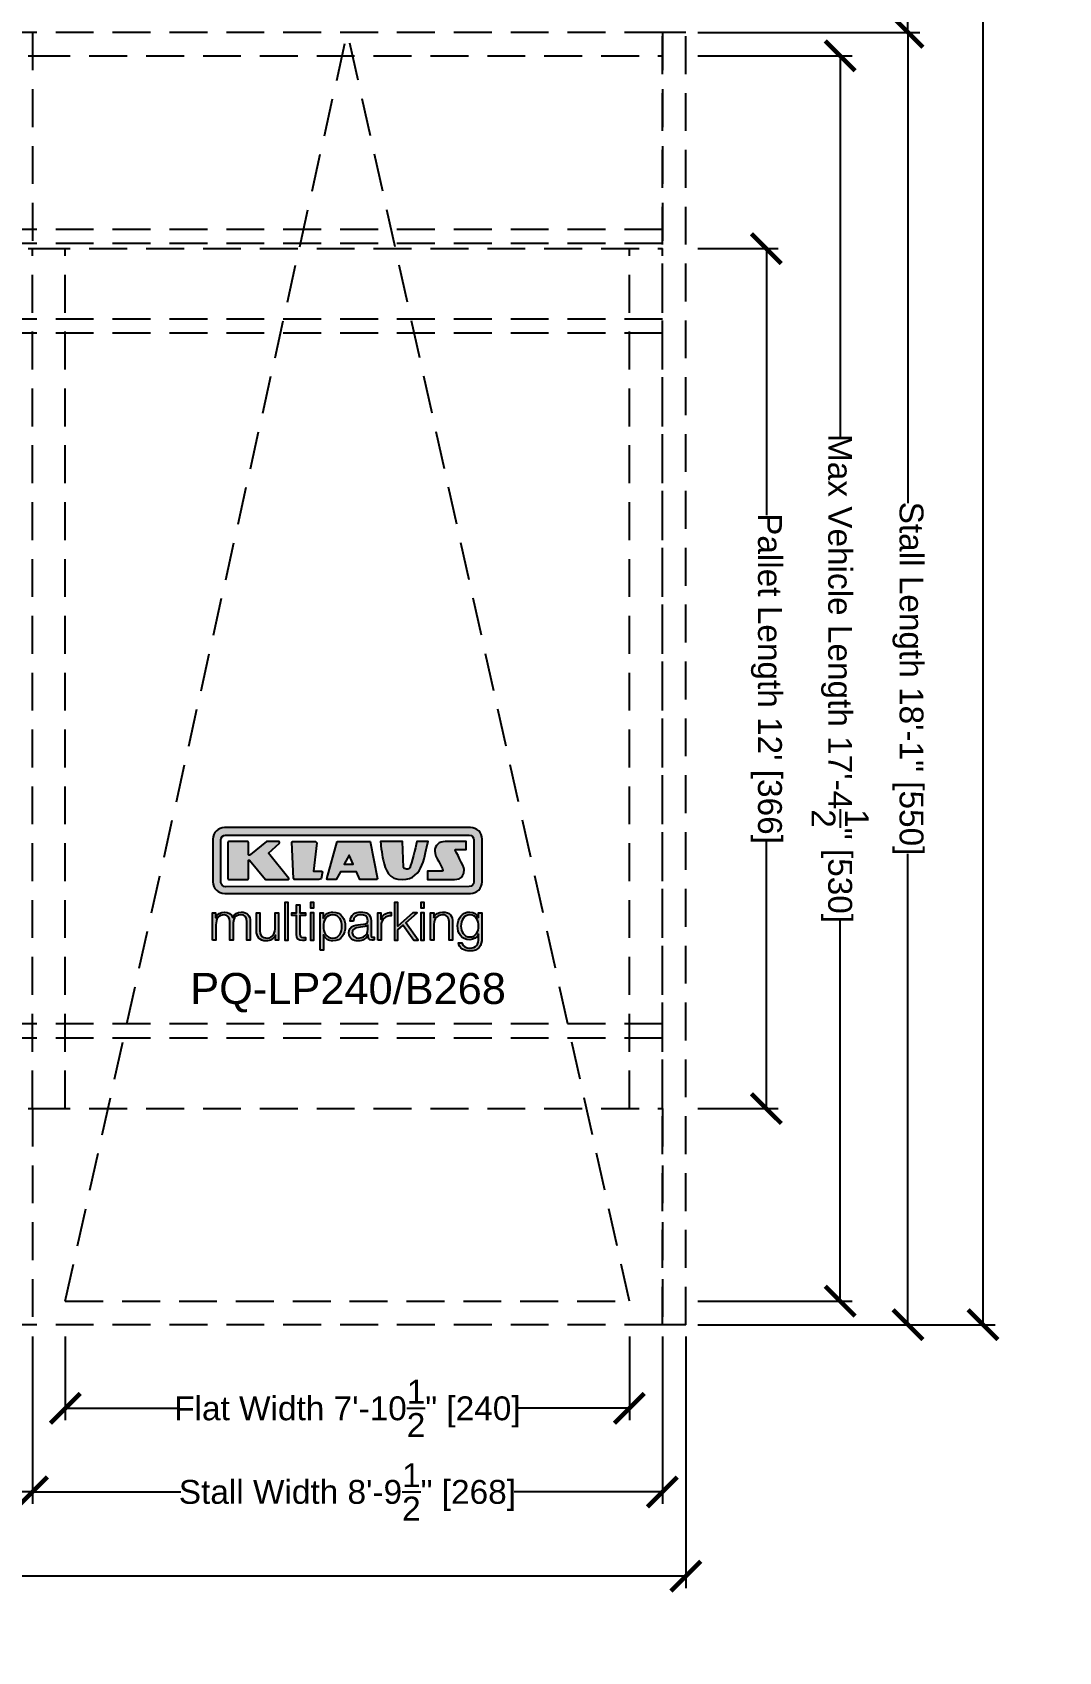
# Model space of a CAD drawing. Extents: x -210816 to 22943, y 10566 to 41486.
# Drawn here: x 14868.7 to 15040.5, y 15364.8 to 15636.1 of the extents above; entities that cross this region are included whole.
import ezdxf

# ---------------------------------------------------------------- set-up
doc = ezdxf.new("R2010")
doc.units = 0
doc.header["$MEASUREMENT"] = 0
doc.linetypes.add('DASHED', pattern=[0.2067, 0.1654, -0.0413])
doc.linetypes.add('HIDDEN', pattern=[9.525, 6.35, -3.175])
doc.layers.get('0').update_dxf_attribs({"linetype": 'CONTINUOUS'})
doc.layers.get('DEFPOINTS').update_dxf_attribs({"linetype": 'CONTINUOUS'})
for name, color, linetype in [('DIM', 6, 'CONTINUOUS'), ('KLAUS', 30, 'CONTINUOUS'), ('LOGO', 7, 'CONTINUOUS')]:
    doc.layers.add(name, color=color, linetype=linetype)
doc.styles.get("Standard").update_dxf_attribs({"font": 'arial.ttf'})
doc.dimstyles.get("Standard").update_dxf_attribs({"dimtxt": 5, "dimasz": 5, "dimexe": 2, "dimexo": 2, "dimgap": 0.09, "dimtad": 0, "dimtih": 1, "dimtoh": 1, "dimdec": 1, "dimzin": 0, "dimdsep": 46, "dimlunit": 4, "dimtxsty": 'Standard', "dimblk": 'ARCHTICK', "dimcen": -0.09, "dimadec": 0, "dimazin": 0, "dimtfac": 1, "dimtdec": 4, "dimtofl": 0, "dimtmove": 0, "dimatfit": 3, "dimldrblk": 'ARCHTICK', "dimfxl": 1, "dimtolj": 1, "dimtzin": 0, "dimarcsym": 0})

# ---------------------------------------------------------------- blocks, each defined once
blk = doc.blocks.new('KLAUS')
at = {"layer": 'LOGO'}
h = blk.add_hatch(color=8, dxfattribs=at)
h.dxf.hatch_style = 2
edge = h.paths.add_edge_path()
edge.add_spline(control_points=[(3.6, 29.09), (2.88, 29.09), (2.3, 28.51), (2.3, 27.8), (2.3, 27.8), (2.3, 16.11), (2.3, 16.11), (2.3, 15.39), (2.88, 14.81), (3.6, 14.81), (3.6, 14.81), (71.16, 14.81), (71.16, 14.81), (71.88, 14.81), (72.46, 15.39), (72.46, 16.11), (72.46, 16.11), (72.46, 27.8), (72.46, 27.8), (72.46, 28.51), (71.88, 29.09), (71.16, 29.09), (71.16, 29.09), (3.6, 29.09), (3.6, 29.09), (3.6, 29.09), (3.6, 29.09), (3.6, 29.09)], knot_values=[0, 0, 0, 0, 1, 1, 1, 2, 2, 2, 3, 3, 3, 4, 4, 4, 5, 5, 5, 6, 6, 6, 7, 7, 7, 8, 8, 8, 9, 9, 9, 9], degree=3, periodic=0)
edge = h.paths.add_edge_path()
edge.add_spline(control_points=[(3.35, 31.23), (3.35, 31.23), (71.47, 31.23), (71.47, 31.23), (73.26, 31.23), (74.71, 29.77), (74.71, 27.99), (74.71, 27.99), (74.71, 16.17), (74.71, 16.17), (74.71, 14.38), (73.26, 12.93), (71.47, 12.93), (71.47, 12.93), (3.35, 12.93), (3.35, 12.93), (1.56, 12.93), (0.11, 14.38), (0.11, 16.17), (0.11, 16.17), (0.11, 27.99), (0.11, 27.99), (0.11, 29.77), (1.56, 31.23), (3.35, 31.23), (3.35, 31.23), (3.35, 31.23), (3.35, 31.23)], knot_values=[0, 0, 0, 0, 1, 1, 1, 2, 2, 2, 3, 3, 3, 4, 4, 4, 5, 5, 5, 6, 6, 6, 7, 7, 7, 8, 8, 8, 9, 9, 9, 9], degree=3, periodic=0)
h = blk.add_hatch(color=8, dxfattribs=at)
h.dxf.hatch_style = 2
edge = h.paths.add_edge_path()
edge.add_spline(control_points=[(4.5, 27.33), (4.5, 27.33), (9.7, 27.33), (9.7, 27.33), (9.84, 27.33), (9.96, 27.22), (9.96, 27.08), (9.96, 27.08), (9.96, 23.69), (9.96, 23.69), (9.96, 23.69), (9.94, 23.64), (10.04, 23.59), (10.14, 23.53), (10.2, 23.57), (10.2, 23.57), (10.2, 23.57), (10.51, 23.75), (10.51, 23.75), (10.51, 23.75), (14.94, 27.33), (14.94, 27.33), (14.94, 27.33), (18.41, 27.33), (18.41, 27.33), (18.41, 27.33), (18.49, 27.33), (18.56, 27.2), (18.65, 27.04), (18.53, 26.91), (18.53, 26.91), (18.53, 26.91), (15.49, 24.11), (15.49, 24.11), (15.49, 24.11), (21.14, 17.06), (21.14, 17.06), (21.14, 17.06), (21.13, 16.91), (21.13, 16.91), (21.08, 16.84), (20.99, 16.82), (20.99, 16.82), (20.99, 16.82), (14.7, 16.82), (14.7, 16.82), (14.7, 16.82), (10.26, 22.17), (10.26, 22.17), (10.26, 22.17), (10.19, 22.24), (10.08, 22.21), (9.97, 22.18), (9.96, 22.11), (9.96, 22.11), (9.96, 22.11), (9.96, 17.08), (9.96, 17.08), (9.96, 16.94), (9.84, 16.82), (9.7, 16.82), (9.7, 16.82), (4.5, 16.82), (4.5, 16.82), (4.36, 16.82), (4.25, 16.94), (4.25, 17.08), (4.25, 17.08), (4.25, 27.08), (4.25, 27.08), (4.25, 27.22), (4.36, 27.33), (4.5, 27.33), (4.5, 27.33), (4.5, 27.33), (4.5, 27.33)], knot_values=[0, 0, 0, 0, 1, 1, 1, 2, 2, 2, 3, 3, 3, 4, 4, 4, 5, 5, 5, 6, 6, 6, 7, 7, 7, 8, 8, 8, 9, 9, 9, 10, 10, 10, 11, 11, 11, 12, 12, 12, 13, 13, 13, 14, 14, 14, 15, 15, 15, 16, 16, 16, 17, 17, 17, 18, 18, 18, 19, 19, 19, 20, 20, 20, 21, 21, 21, 22, 22, 22, 23, 23, 23, 24, 24, 24, 25, 25, 25, 25], degree=3, periodic=0)
h = blk.add_hatch(color=8, dxfattribs=at)
h.dxf.hatch_style = 2
h.paths.add_polyline_path([(22.42, 17.06), (21.97, 27.15), (22.24, 27.33), (28.55, 27.33), (28.86, 26.97), (28.01, 19.08), (30.26, 19.07), (30.44, 18.95), (30.08, 16.95), (29.49, 16.82), (22.6, 16.82)])
h = blk.add_hatch(color=8, dxfattribs=at)
h.paths.add_polyline_path([(36.52, 21.01), (38.93, 21.01), (37.87, 23.57)])
h.paths.add_polyline_path([(34.52, 27.33), (43.65, 27.33), (45.76, 16.94), (45.57, 16.82), (40.83, 16.82), (39.89, 18.95), (35.42, 18.95), (34.27, 16.82), (31.78, 16.82), (31.66, 17)])
h = blk.add_hatch(color=8, dxfattribs=at)
h.dxf.hatch_style = 2
edge = h.paths.add_edge_path()
edge.add_spline(control_points=[(52.69, 27.32), (52.69, 27.32), (52.88, 20.14), (52.88, 20.14), (53.01, 19.89), (53.2, 19.77), (53.43, 19.71), (53.91, 19.59), (54.43, 19.57), (54.64, 20.03), (55.23, 21.34), (56.27, 25.45), (56.6, 27.33), (56.6, 27.33), (59.77, 27.33), (59.77, 27.33), (58.77, 23.9), (58.56, 16.82), (52.63, 16.76), (48.72, 16.72), (48.01, 19.35), (47.27, 22.24), (46.89, 23.68), (46.54, 27.33), (46.54, 27.33), (46.54, 27.33), (52.69, 27.32), (52.69, 27.32), (52.69, 27.32), (52.69, 27.32), (52.69, 27.32)], knot_values=[0, 0, 0, 0, 1, 1, 1, 2, 2, 2, 3, 3, 3, 4, 4, 4, 5, 5, 5, 6, 6, 6, 7, 7, 7, 8, 8, 8, 9, 9, 9, 10, 10, 10, 10], degree=3, periodic=0)
h = blk.add_hatch(color=8, dxfattribs=at)
h.dxf.hatch_style = 2
edge = h.paths.add_edge_path()
edge.add_spline(control_points=[(64.46, 27.33), (64.46, 27.33), (70.31, 27.33), (70.31, 27.33), (70.31, 26.52), (70.31, 26.02), (70.31, 25.12), (70.31, 25.12), (67.3, 25.12), (67.3, 25.12), (67.24, 25.04), (67.25, 25.11), (67.25, 24.91), (67.25, 24.88), (69.73, 20.38), (69.73, 19.57), (69.73, 16.4), (67.22, 16.81), (65.9, 16.82), (65.9, 16.82), (59.59, 16.82), (59.59, 16.82), (59.59, 17.76), (59.59, 18.23), (59.59, 19.14), (59.59, 19.14), (63.75, 19.14), (63.75, 19.14), (63.82, 19.22), (63.81, 19.11), (63.81, 19.31), (63.81, 20.32), (61.58, 23.06), (61.58, 24.63), (61.58, 26.33), (62.83, 27.34), (64.46, 27.33), (64.46, 27.33), (64.46, 27.33), (64.46, 27.33)], knot_values=[0, 0, 0, 0, 1, 1, 1, 2, 2, 2, 3, 3, 3, 4, 4, 4, 5, 5, 5, 6, 6, 6, 7, 7, 7, 8, 8, 8, 9, 9, 9, 10, 10, 10, 11, 11, 11, 12, 12, 12, 13, 13, 13, 13], degree=3, periodic=0)
h = blk.add_hatch(color=30, dxfattribs=at)
h.dxf.hatch_style = 2
h.paths.add_polyline_path([(20.07, 0), (20.99, 0), (20.99, 10.45), (20.07, 10.45)])
h = blk.add_hatch(color=30, dxfattribs=at)
h.dxf.hatch_style = 2
edge = h.paths.add_edge_path()
edge.add_spline(control_points=[(24.22, 9.82), (24.22, 9.82), (23.3, 9.82), (23.3, 9.82), (23.3, 9.82), (23.3, 7.55), (23.3, 7.55), (23.3, 7.55), (21.98, 7.55), (21.98, 7.55), (21.98, 7.55), (21.98, 6.78), (21.98, 6.78), (21.98, 6.78), (23.3, 6.78), (23.3, 6.78), (23.3, 6.78), (23.3, 1.61), (23.3, 1.61), (23.28, 0.32), (23.71, -0.09), (24.94, -0.09), (25.22, -0.09), (25.48, -0.06), (25.76, -0.06), (25.76, -0.06), (25.76, 0.73), (25.76, 0.73), (25.5, 0.7), (25.23, 0.69), (24.97, 0.69), (24.31, 0.73), (24.22, 1.08), (24.22, 1.68), (24.22, 1.68), (24.22, 6.78), (24.22, 6.78), (24.22, 6.78), (25.76, 6.78), (25.76, 6.78), (25.76, 6.78), (25.76, 7.55), (25.76, 7.55), (25.76, 7.55), (24.22, 7.55), (24.22, 7.55), (24.22, 7.55), (24.22, 9.82), (24.22, 9.82), (24.22, 9.82), (24.22, 9.82), (24.22, 9.82)], knot_values=[0, 0, 0, 0, 1, 1, 1, 2, 2, 2, 3, 3, 3, 4, 4, 4, 5, 5, 5, 6, 6, 6, 7, 7, 7, 8, 8, 8, 9, 9, 9, 10, 10, 10, 11, 11, 11, 12, 12, 12, 13, 13, 13, 14, 14, 14, 15, 15, 15, 16, 16, 16, 17, 17, 17, 17], degree=3, periodic=0)
h = blk.add_hatch(color=30, dxfattribs=at)
h.paths.add_polyline_path([(27.1, 0), (28.03, 0), (28.03, 7.55), (27.1, 7.55)])
h.paths.add_polyline_path([(27.1, 8.98), (28.03, 8.98), (28.03, 10.45), (27.1, 10.45)])
h = blk.add_hatch(color=30, dxfattribs=at)
h.dxf.hatch_style = 2
h.paths.add_polyline_path([(50.4, 0), (51.32, 0), (51.32, 2.87), (52.82, 4.11), (55.8, 0), (56.96, 0), (53.52, 4.76), (56.74, 7.55), (55.51, 7.55), (51.32, 3.89), (51.32, 10.45), (50.4, 10.45)])
h = blk.add_hatch(color=30, dxfattribs=at)
h.paths.add_polyline_path([(57.74, 0), (58.66, 0), (58.66, 7.55), (57.74, 7.55)])
h.paths.add_polyline_path([(57.74, 8.98), (58.66, 8.98), (58.66, 10.45), (57.74, 10.45)])
h = blk.add_hatch(color=30, dxfattribs=at)
h.dxf.hatch_style = 2
edge = h.paths.add_edge_path()
edge.add_spline(control_points=[(0, 0), (0, 0), (0.92, 0), (0.92, 0), (0.92, 0), (0.92, 4.22), (0.92, 4.22), (0.94, 5.8), (1.58, 7), (3.18, 7), (4.35, 7), (4.77, 6.15), (4.76, 5.12), (4.76, 5.12), (4.76, 0), (4.76, 0), (4.76, 0), (5.68, 0), (5.68, 0), (5.68, 0), (5.68, 4.27), (5.68, 4.27), (5.68, 5.68), (6.14, 7), (7.73, 7), (9.05, 7), (9.52, 6.32), (9.52, 5.08), (9.52, 5.08), (9.52, 0), (9.52, 0), (9.52, 0), (10.44, 0), (10.44, 0), (10.44, 0), (10.44, 5.12), (10.44, 5.12), (10.44, 6.91), (9.59, 7.77), (7.94, 7.77), (6.94, 7.77), (5.99, 7.29), (5.54, 6.3), (5.26, 7.29), (4.36, 7.77), (3.37, 7.77), (2.17, 7.77), (1.38, 7.19), (0.89, 6.28), (0.89, 6.28), (0.85, 6.28), (0.85, 6.28), (0.85, 6.28), (0.85, 7.55), (0.85, 7.55), (0.85, 7.55), (0, 7.55), (0, 7.55), (0, 7.55), (0, 0), (0, 0), (0, 0), (0, 0), (0, 0)], knot_values=[0, 0, 0, 0, 1, 1, 1, 2, 2, 2, 3, 3, 3, 4, 4, 4, 5, 5, 5, 6, 6, 6, 7, 7, 7, 8, 8, 8, 9, 9, 9, 10, 10, 10, 11, 11, 11, 12, 12, 12, 13, 13, 13, 14, 14, 14, 15, 15, 15, 16, 16, 16, 17, 17, 17, 18, 18, 18, 19, 19, 19, 20, 20, 20, 21, 21, 21, 21], degree=3, periodic=0)
h = blk.add_hatch(color=30, dxfattribs=at)
h.dxf.hatch_style = 2
edge = h.paths.add_edge_path()
edge.add_spline(control_points=[(18.31, 7.55), (18.31, 7.55), (17.39, 7.55), (17.39, 7.55), (17.39, 7.55), (17.39, 3.59), (17.39, 3.59), (17.39, 2.05), (16.7, 0.56), (15.12, 0.56), (13.66, 0.56), (13.15, 1.27), (13.1, 2.64), (13.1, 2.64), (13.1, 7.55), (13.1, 7.55), (13.1, 7.55), (12.18, 7.55), (12.18, 7.55), (12.18, 7.55), (12.18, 2.65), (12.18, 2.65), (12.18, 0.89), (12.93, -0.22), (14.83, -0.22), (15.96, -0.22), (16.95, 0.35), (17.44, 1.36), (17.44, 1.36), (17.47, 1.36), (17.47, 1.36), (17.47, 1.36), (17.47, 0), (17.47, 0), (17.47, 0), (18.31, 0), (18.31, 0), (18.31, 0), (18.31, 7.55), (18.31, 7.55), (18.31, 7.55), (18.31, 7.55), (18.31, 7.55)], knot_values=[0, 0, 0, 0, 1, 1, 1, 2, 2, 2, 3, 3, 3, 4, 4, 4, 5, 5, 5, 6, 6, 6, 7, 7, 7, 8, 8, 8, 9, 9, 9, 10, 10, 10, 11, 11, 11, 12, 12, 12, 13, 13, 13, 14, 14, 14, 14], degree=3, periodic=0)
h = blk.add_hatch(color=30, dxfattribs=at)
edge = h.paths.add_edge_path()
edge.add_spline(control_points=[(35.84, 3.78), (35.84, 2.21), (35.12, 0.56), (33.37, 0.56), (31.4, 0.56), (30.72, 2.21), (30.72, 3.78), (30.72, 5.49), (31.33, 7), (33.37, 7), (35.12, 7), (35.84, 5.34), (35.84, 3.78), (35.84, 3.78), (35.84, 3.78), (35.84, 3.78)], knot_values=[0, 0, 0, 0, 1, 1, 1, 2, 2, 2, 3, 3, 3, 4, 4, 4, 5, 5, 5, 5], degree=3, periodic=0)
edge = h.paths.add_edge_path()
edge.add_spline(control_points=[(29.79, -2.8), (29.79, -2.8), (30.72, -2.8), (30.72, -2.8), (30.72, -2.8), (30.72, 1.43), (30.72, 1.43), (30.72, 1.43), (30.74, 1.43), (30.74, 1.43), (31.14, 0.35), (32.24, -0.22), (33.37, -0.22), (35.66, -0.22), (36.76, 1.64), (36.76, 3.78), (36.76, 5.91), (35.66, 7.77), (33.37, 7.77), (32.15, 7.77), (31.1, 7.14), (30.67, 6.12), (30.67, 6.12), (30.64, 6.12), (30.64, 6.12), (30.64, 6.12), (30.64, 7.55), (30.64, 7.55), (30.64, 7.55), (29.79, 7.55), (29.79, 7.55), (29.79, 7.55), (29.79, -2.8), (29.79, -2.8), (29.79, -2.8), (29.79, -2.8), (29.79, -2.8)], knot_values=[0, 0, 0, 0, 1, 1, 1, 2, 2, 2, 3, 3, 3, 4, 4, 4, 5, 5, 5, 6, 6, 6, 7, 7, 7, 8, 8, 8, 9, 9, 9, 10, 10, 10, 11, 11, 11, 12, 12, 12, 12], degree=3, periodic=0)
h = blk.add_hatch(color=30, dxfattribs=at)
edge = h.paths.add_edge_path()
edge.add_spline(control_points=[(43.03, 2.93), (43.04, 1.45), (41.8, 0.56), (40.39, 0.56), (39.53, 0.56), (38.71, 1.13), (38.71, 2.05), (38.71, 3.53), (40.66, 3.51), (42.22, 3.79), (42.47, 3.84), (42.88, 3.91), (43, 4.13), (43, 4.13), (43.03, 4.13), (43.03, 4.13), (43.03, 4.13), (43.03, 2.93), (43.03, 2.93), (43.03, 2.93), (43.03, 2.93), (43.03, 2.93)], knot_values=[0, 0, 0, 0, 1, 1, 1, 2, 2, 2, 3, 3, 3, 4, 4, 4, 5, 5, 5, 6, 6, 6, 7, 7, 7, 7], degree=3, periodic=0)
edge = h.paths.add_edge_path()
edge.add_spline(control_points=[(39.03, 5.24), (39.06, 6.47), (39.91, 7), (41.05, 7), (42.14, 7), (43.03, 6.69), (43.03, 5.45), (43.03, 4.61), (42.6, 4.51), (41.84, 4.42), (39.85, 4.19), (37.79, 4.11), (37.79, 1.99), (37.79, 0.47), (38.93, -0.22), (40.32, -0.22), (41.77, -0.22), (42.43, 0.34), (43.07, 1.32), (43.07, 1.32), (43.1, 1.32), (43.1, 1.32), (43.1, 0.53), (43.25, 0), (44.19, 0), (44.43, 0), (44.58, 0.01), (44.79, 0.06), (44.79, 0.06), (44.79, 0.83), (44.79, 0.83), (44.71, 0.81), (44.6, 0.78), (44.49, 0.78), (44.13, 0.78), (43.95, 0.98), (43.95, 1.33), (43.95, 1.33), (43.95, 5.34), (43.95, 5.34), (43.95, 7.36), (42.5, 7.77), (41.17, 7.77), (39.44, 7.77), (38.2, 7.01), (38.11, 5.24), (38.11, 5.24), (39.03, 5.24), (39.03, 5.24), (39.03, 5.24), (39.03, 5.24), (39.03, 5.24)], knot_values=[0, 0, 0, 0, 1, 1, 1, 2, 2, 2, 3, 3, 3, 4, 4, 4, 5, 5, 5, 6, 6, 6, 7, 7, 7, 8, 8, 8, 9, 9, 9, 10, 10, 10, 11, 11, 11, 12, 12, 12, 13, 13, 13, 14, 14, 14, 15, 15, 15, 16, 16, 16, 17, 17, 17, 17], degree=3, periodic=0)
h = blk.add_hatch(color=30, dxfattribs=at)
h.dxf.hatch_style = 2
edge = h.paths.add_edge_path()
edge.add_spline(control_points=[(45.79, 0), (45.79, 0), (46.71, 0), (46.71, 0), (46.71, 0), (46.71, 4.03), (46.71, 4.03), (46.71, 5.59), (47.85, 6.82), (49.52, 6.73), (49.52, 6.73), (49.52, 7.66), (49.52, 7.66), (48.16, 7.72), (47.14, 7), (46.67, 5.78), (46.67, 5.78), (46.64, 5.78), (46.64, 5.78), (46.64, 5.78), (46.64, 7.55), (46.64, 7.55), (46.64, 7.55), (45.79, 7.55), (45.79, 7.55), (45.79, 7.55), (45.79, 0), (45.79, 0), (45.79, 0), (45.79, 0), (45.79, 0)], knot_values=[0, 0, 0, 0, 1, 1, 1, 2, 2, 2, 3, 3, 3, 4, 4, 4, 5, 5, 5, 6, 6, 6, 7, 7, 7, 8, 8, 8, 9, 9, 9, 10, 10, 10, 10], degree=3, periodic=0)
h = blk.add_hatch(color=30, dxfattribs=at)
h.dxf.hatch_style = 2
edge = h.paths.add_edge_path()
edge.add_spline(control_points=[(60.41, 0), (60.41, 0), (61.33, 0), (61.33, 0), (61.33, 0), (61.33, 4.41), (61.33, 4.41), (61.36, 5.89), (62.24, 7), (63.7, 7), (65.2, 7), (65.62, 6.02), (65.62, 4.71), (65.62, 4.71), (65.62, 0), (65.62, 0), (65.62, 0), (66.54, 0), (66.54, 0), (66.54, 0), (66.54, 4.86), (66.54, 4.86), (66.54, 6.66), (65.9, 7.77), (63.78, 7.77), (62.71, 7.77), (61.7, 7.16), (61.36, 6.25), (61.36, 6.25), (61.33, 6.25), (61.33, 6.25), (61.33, 6.25), (61.33, 7.55), (61.33, 7.55), (61.33, 7.55), (60.41, 7.55), (60.41, 7.55), (60.41, 7.55), (60.41, 0), (60.41, 0), (60.41, 0), (60.41, 0), (60.41, 0)], knot_values=[0, 0, 0, 0, 1, 1, 1, 2, 2, 2, 3, 3, 3, 4, 4, 4, 5, 5, 5, 6, 6, 6, 7, 7, 7, 8, 8, 8, 9, 9, 9, 10, 10, 10, 11, 11, 11, 12, 12, 12, 13, 13, 13, 14, 14, 14, 14], degree=3, periodic=0)
h = blk.add_hatch(color=30, dxfattribs=at)
edge = h.paths.add_edge_path()
edge.add_spline(control_points=[(71.32, 0.86), (69.62, 0.86), (68.83, 2.34), (68.83, 3.86), (68.83, 5.43), (69.56, 7), (71.32, 7), (73.06, 7), (73.75, 5.34), (73.75, 3.86), (73.75, 2.33), (72.91, 0.86), (71.32, 0.86), (71.32, 0.86), (71.32, 0.86), (71.32, 0.86)], knot_values=[0, 0, 0, 0, 1, 1, 1, 2, 2, 2, 3, 3, 3, 4, 4, 4, 5, 5, 5, 5], degree=3, periodic=0)
edge = h.paths.add_edge_path()
edge.add_spline(control_points=[(74.67, 7.55), (74.67, 7.55), (73.75, 7.55), (73.75, 7.55), (73.75, 7.55), (73.75, 6.25), (73.75, 6.25), (73.75, 6.25), (73.72, 6.25), (73.72, 6.25), (73.35, 7.09), (72.41, 7.77), (71.32, 7.77), (69.13, 7.77), (67.9, 6.05), (67.9, 3.97), (67.9, 1.82), (68.9, 0.09), (71.32, 0.09), (72.4, 0.09), (73.29, 0.72), (73.72, 1.64), (73.72, 1.64), (73.75, 1.64), (73.75, 1.64), (73.75, 1.64), (73.75, 0.61), (73.75, 0.61), (73.75, -1.23), (73.01, -2.24), (71.32, -2.24), (70.29, -2.24), (69.31, -1.85), (69.1, -0.73), (69.1, -0.73), (68.18, -0.73), (68.18, -0.73), (68.31, -2.34), (69.81, -3.02), (71.32, -3.02), (73.79, -3.02), (74.65, -1.64), (74.67, 0.61), (74.67, 0.61), (74.67, 7.55), (74.67, 7.55), (74.67, 7.55), (74.67, 7.55), (74.67, 7.55)], knot_values=[0, 0, 0, 0, 1, 1, 1, 2, 2, 2, 3, 3, 3, 4, 4, 4, 5, 5, 5, 6, 6, 6, 7, 7, 7, 8, 8, 8, 9, 9, 9, 10, 10, 10, 11, 11, 11, 12, 12, 12, 13, 13, 13, 14, 14, 14, 15, 15, 15, 16, 16, 16, 16], degree=3, periodic=0)
for points in [[(22.42, 17.06), (21.97, 27.15), (22.24, 27.33), (28.55, 27.33), (28.86, 26.97), (28.01, 19.08), (30.26, 19.07), (30.44, 18.95), (30.08, 16.95), (29.49, 16.82), (22.6, 16.82), (22.42, 17.06), (22.42, 17.06)], [(34.52, 27.33), (43.65, 27.33), (45.76, 16.94), (45.57, 16.82), (40.83, 16.82), (39.89, 18.95), (35.42, 18.95), (34.27, 16.82), (31.78, 16.82), (31.66, 17), (34.52, 27.33), (34.52, 27.33)], [(36.52, 21.01), (38.93, 21.01), (37.87, 23.57), (36.52, 21.01), (36.52, 21.01)], [(20.07, 0), (20.99, 0), (20.99, 10.45), (20.07, 10.45), (20.07, 0), (20.07, 0)], [(27.1, 8.98), (28.03, 8.98), (28.03, 10.45), (27.1, 10.45), (27.1, 8.98), (27.1, 8.98)], [(50.4, 0), (51.32, 0), (51.32, 2.87), (52.82, 4.11), (55.8, 0), (56.96, 0), (53.52, 4.76), (56.74, 7.55), (55.51, 7.55), (51.32, 3.89), (51.32, 10.45), (50.4, 10.45), (50.4, 0), (50.4, 0)], [(57.74, 8.98), (58.66, 8.98), (58.66, 10.45), (57.74, 10.45), (57.74, 8.98), (57.74, 8.98)], [(27.1, 0), (28.03, 0), (28.03, 7.55), (27.1, 7.55), (27.1, 0), (27.1, 0)], [(57.74, 0), (58.66, 0), (58.66, 7.55), (57.74, 7.55), (57.74, 0), (57.74, 0)]]:
    blk.add_lwpolyline(points, dxfattribs=at)
for points, knots in [([(3.35, 31.23), (3.35, 31.23), (71.47, 31.23), (71.47, 31.23), (73.26, 31.23), (74.71, 29.77), (74.71, 27.99), (74.71, 27.99), (74.71, 16.17), (74.71, 16.17), (74.71, 14.38), (73.26, 12.93), (71.47, 12.93), (71.47, 12.93), (3.35, 12.93), (3.35, 12.93), (1.56, 12.93), (0.11, 14.38), (0.11, 16.17), (0.11, 16.17), (0.11, 27.99), (0.11, 27.99), (0.11, 29.77), (1.56, 31.23), (3.35, 31.23), (3.35, 31.23), (3.35, 31.23), (3.35, 31.23)], [0, 0, 0, 0, 1, 1, 1, 2, 2, 2, 3, 3, 3, 4, 4, 4, 5, 5, 5, 6, 6, 6, 7, 7, 7, 8, 8, 8, 9, 9, 9, 9]), ([(3.6, 29.09), (2.88, 29.09), (2.3, 28.51), (2.3, 27.8), (2.3, 27.8), (2.3, 16.11), (2.3, 16.11), (2.3, 15.39), (2.88, 14.81), (3.6, 14.81), (3.6, 14.81), (71.16, 14.81), (71.16, 14.81), (71.88, 14.81), (72.46, 15.39), (72.46, 16.11), (72.46, 16.11), (72.46, 27.8), (72.46, 27.8), (72.46, 28.51), (71.88, 29.09), (71.16, 29.09), (71.16, 29.09), (3.6, 29.09), (3.6, 29.09), (3.6, 29.09), (3.6, 29.09), (3.6, 29.09)], [0, 0, 0, 0, 1, 1, 1, 2, 2, 2, 3, 3, 3, 4, 4, 4, 5, 5, 5, 6, 6, 6, 7, 7, 7, 8, 8, 8, 9, 9, 9, 9]), ([(4.5, 27.33), (4.5, 27.33), (9.7, 27.33), (9.7, 27.33), (9.84, 27.33), (9.96, 27.22), (9.96, 27.08), (9.96, 27.08), (9.96, 23.69), (9.96, 23.69), (9.96, 23.69), (9.94, 23.64), (10.04, 23.59), (10.14, 23.53), (10.2, 23.57), (10.2, 23.57), (10.2, 23.57), (10.51, 23.75), (10.51, 23.75), (10.51, 23.75), (14.94, 27.33), (14.94, 27.33), (14.94, 27.33), (18.41, 27.33), (18.41, 27.33), (18.41, 27.33), (18.49, 27.33), (18.56, 27.2), (18.65, 27.04), (18.53, 26.91), (18.53, 26.91), (18.53, 26.91), (15.49, 24.11), (15.49, 24.11), (15.49, 24.11), (21.14, 17.06), (21.14, 17.06), (21.14, 17.06), (21.13, 16.91), (21.13, 16.91), (21.08, 16.84), (20.99, 16.82), (20.99, 16.82), (20.99, 16.82), (14.7, 16.82), (14.7, 16.82), (14.7, 16.82), (10.26, 22.17), (10.26, 22.17), (10.26, 22.17), (10.19, 22.24), (10.08, 22.21), (9.97, 22.18), (9.96, 22.11), (9.96, 22.11), (9.96, 22.11), (9.96, 17.08), (9.96, 17.08), (9.96, 16.94), (9.84, 16.82), (9.7, 16.82), (9.7, 16.82), (4.5, 16.82), (4.5, 16.82), (4.36, 16.82), (4.25, 16.94), (4.25, 17.08), (4.25, 17.08), (4.25, 27.08), (4.25, 27.08), (4.25, 27.22), (4.36, 27.33), (4.5, 27.33), (4.5, 27.33), (4.5, 27.33), (4.5, 27.33)], [0, 0, 0, 0, 1, 1, 1, 2, 2, 2, 3, 3, 3, 4, 4, 4, 5, 5, 5, 6, 6, 6, 7, 7, 7, 8, 8, 8, 9, 9, 9, 10, 10, 10, 11, 11, 11, 12, 12, 12, 13, 13, 13, 14, 14, 14, 15, 15, 15, 16, 16, 16, 17, 17, 17, 18, 18, 18, 19, 19, 19, 20, 20, 20, 21, 21, 21, 22, 22, 22, 23, 23, 23, 24, 24, 24, 25, 25, 25, 25]), ([(52.69, 27.32), (52.69, 27.32), (52.88, 20.14), (52.88, 20.14), (53.01, 19.89), (53.2, 19.77), (53.43, 19.71), (53.91, 19.59), (54.43, 19.57), (54.64, 20.03), (55.23, 21.34), (56.27, 25.45), (56.6, 27.33), (56.6, 27.33), (59.77, 27.33), (59.77, 27.33), (58.77, 23.9), (58.56, 16.82), (52.63, 16.76), (48.72, 16.72), (48.01, 19.35), (47.27, 22.24), (46.89, 23.68), (46.54, 27.33), (46.54, 27.33), (46.54, 27.33), (52.69, 27.32), (52.69, 27.32), (52.69, 27.32), (52.69, 27.32), (52.69, 27.32)], [0, 0, 0, 0, 1, 1, 1, 2, 2, 2, 3, 3, 3, 4, 4, 4, 5, 5, 5, 6, 6, 6, 7, 7, 7, 8, 8, 8, 9, 9, 9, 10, 10, 10, 10]), ([(64.46, 27.33), (64.46, 27.33), (70.31, 27.33), (70.31, 27.33), (70.31, 26.52), (70.31, 26.02), (70.31, 25.12), (70.31, 25.12), (67.3, 25.12), (67.3, 25.12), (67.24, 25.04), (67.25, 25.11), (67.25, 24.91), (67.25, 24.88), (69.73, 20.38), (69.73, 19.57), (69.73, 16.4), (67.22, 16.81), (65.9, 16.82), (65.9, 16.82), (59.59, 16.82), (59.59, 16.82), (59.59, 17.76), (59.59, 18.23), (59.59, 19.14), (59.59, 19.14), (63.75, 19.14), (63.75, 19.14), (63.82, 19.22), (63.81, 19.11), (63.81, 19.31), (63.81, 20.32), (61.58, 23.06), (61.58, 24.63), (61.58, 26.33), (62.83, 27.34), (64.46, 27.33), (64.46, 27.33), (64.46, 27.33), (64.46, 27.33)], [0, 0, 0, 0, 1, 1, 1, 2, 2, 2, 3, 3, 3, 4, 4, 4, 5, 5, 5, 6, 6, 6, 7, 7, 7, 8, 8, 8, 9, 9, 9, 10, 10, 10, 11, 11, 11, 12, 12, 12, 13, 13, 13, 13]), ([(24.22, 9.82), (24.22, 9.82), (23.3, 9.82), (23.3, 9.82), (23.3, 9.82), (23.3, 7.55), (23.3, 7.55), (23.3, 7.55), (21.98, 7.55), (21.98, 7.55), (21.98, 7.55), (21.98, 6.78), (21.98, 6.78), (21.98, 6.78), (23.3, 6.78), (23.3, 6.78), (23.3, 6.78), (23.3, 1.61), (23.3, 1.61), (23.28, 0.32), (23.71, -0.09), (24.94, -0.09), (25.22, -0.09), (25.48, -0.06), (25.76, -0.06), (25.76, -0.06), (25.76, 0.73), (25.76, 0.73), (25.5, 0.7), (25.23, 0.69), (24.97, 0.69), (24.31, 0.73), (24.22, 1.08), (24.22, 1.68), (24.22, 1.68), (24.22, 6.78), (24.22, 6.78), (24.22, 6.78), (25.76, 6.78), (25.76, 6.78), (25.76, 6.78), (25.76, 7.55), (25.76, 7.55), (25.76, 7.55), (24.22, 7.55), (24.22, 7.55), (24.22, 7.55), (24.22, 9.82), (24.22, 9.82), (24.22, 9.82), (24.22, 9.82), (24.22, 9.82)], [0, 0, 0, 0, 1, 1, 1, 2, 2, 2, 3, 3, 3, 4, 4, 4, 5, 5, 5, 6, 6, 6, 7, 7, 7, 8, 8, 8, 9, 9, 9, 10, 10, 10, 11, 11, 11, 12, 12, 12, 13, 13, 13, 14, 14, 14, 15, 15, 15, 16, 16, 16, 17, 17, 17, 17]), ([(0, 0), (0, 0), (0.92, 0), (0.92, 0), (0.92, 0), (0.92, 4.22), (0.92, 4.22), (0.94, 5.8), (1.58, 7), (3.18, 7), (4.35, 7), (4.77, 6.15), (4.76, 5.12), (4.76, 5.12), (4.76, 0), (4.76, 0), (4.76, 0), (5.68, 0), (5.68, 0), (5.68, 0), (5.68, 4.27), (5.68, 4.27), (5.68, 5.68), (6.14, 7), (7.73, 7), (9.05, 7), (9.52, 6.32), (9.52, 5.08), (9.52, 5.08), (9.52, 0), (9.52, 0), (9.52, 0), (10.44, 0), (10.44, 0), (10.44, 0), (10.44, 5.12), (10.44, 5.12), (10.44, 6.91), (9.59, 7.77), (7.94, 7.77), (6.94, 7.77), (5.99, 7.29), (5.54, 6.3), (5.26, 7.29), (4.36, 7.77), (3.37, 7.77), (2.17, 7.77), (1.38, 7.19), (0.89, 6.28), (0.89, 6.28), (0.85, 6.28), (0.85, 6.28), (0.85, 6.28), (0.85, 7.55), (0.85, 7.55), (0.85, 7.55), (0, 7.55), (0, 7.55), (0, 7.55), (0, 0), (0, 0), (0, 0), (0, 0), (0, 0)], [0, 0, 0, 0, 1, 1, 1, 2, 2, 2, 3, 3, 3, 4, 4, 4, 5, 5, 5, 6, 6, 6, 7, 7, 7, 8, 8, 8, 9, 9, 9, 10, 10, 10, 11, 11, 11, 12, 12, 12, 13, 13, 13, 14, 14, 14, 15, 15, 15, 16, 16, 16, 17, 17, 17, 18, 18, 18, 19, 19, 19, 20, 20, 20, 21, 21, 21, 21]), ([(18.31, 7.55), (18.31, 7.55), (17.39, 7.55), (17.39, 7.55), (17.39, 7.55), (17.39, 3.59), (17.39, 3.59), (17.39, 2.05), (16.7, 0.56), (15.12, 0.56), (13.66, 0.56), (13.15, 1.27), (13.1, 2.64), (13.1, 2.64), (13.1, 7.55), (13.1, 7.55), (13.1, 7.55), (12.18, 7.55), (12.18, 7.55), (12.18, 7.55), (12.18, 2.65), (12.18, 2.65), (12.18, 0.89), (12.93, -0.22), (14.83, -0.22), (15.96, -0.22), (16.95, 0.35), (17.44, 1.36), (17.44, 1.36), (17.47, 1.36), (17.47, 1.36), (17.47, 1.36), (17.47, 0), (17.47, 0), (17.47, 0), (18.31, 0), (18.31, 0), (18.31, 0), (18.31, 7.55), (18.31, 7.55), (18.31, 7.55), (18.31, 7.55), (18.31, 7.55)], [0, 0, 0, 0, 1, 1, 1, 2, 2, 2, 3, 3, 3, 4, 4, 4, 5, 5, 5, 6, 6, 6, 7, 7, 7, 8, 8, 8, 9, 9, 9, 10, 10, 10, 11, 11, 11, 12, 12, 12, 13, 13, 13, 14, 14, 14, 14]), ([(29.79, -2.8), (29.79, -2.8), (30.72, -2.8), (30.72, -2.8), (30.72, -2.8), (30.72, 1.43), (30.72, 1.43), (30.72, 1.43), (30.74, 1.43), (30.74, 1.43), (31.14, 0.35), (32.24, -0.22), (33.37, -0.22), (35.66, -0.22), (36.76, 1.64), (36.76, 3.78), (36.76, 5.91), (35.66, 7.77), (33.37, 7.77), (32.15, 7.77), (31.1, 7.14), (30.67, 6.12), (30.67, 6.12), (30.64, 6.12), (30.64, 6.12), (30.64, 6.12), (30.64, 7.55), (30.64, 7.55), (30.64, 7.55), (29.79, 7.55), (29.79, 7.55), (29.79, 7.55), (29.79, -2.8), (29.79, -2.8), (29.79, -2.8), (29.79, -2.8), (29.79, -2.8)], [0, 0, 0, 0, 1, 1, 1, 2, 2, 2, 3, 3, 3, 4, 4, 4, 5, 5, 5, 6, 6, 6, 7, 7, 7, 8, 8, 8, 9, 9, 9, 10, 10, 10, 11, 11, 11, 12, 12, 12, 12]), ([(35.84, 3.78), (35.84, 2.21), (35.12, 0.56), (33.37, 0.56), (31.4, 0.56), (30.72, 2.21), (30.72, 3.78), (30.72, 5.49), (31.33, 7), (33.37, 7), (35.12, 7), (35.84, 5.34), (35.84, 3.78), (35.84, 3.78), (35.84, 3.78), (35.84, 3.78)], [0, 0, 0, 0, 1, 1, 1, 2, 2, 2, 3, 3, 3, 4, 4, 4, 5, 5, 5, 5]), ([(39.03, 5.24), (39.06, 6.47), (39.91, 7), (41.05, 7), (42.14, 7), (43.03, 6.69), (43.03, 5.45), (43.03, 4.61), (42.6, 4.51), (41.84, 4.42), (39.85, 4.19), (37.79, 4.11), (37.79, 1.99), (37.79, 0.47), (38.93, -0.22), (40.32, -0.22), (41.77, -0.22), (42.43, 0.34), (43.07, 1.32), (43.07, 1.32), (43.1, 1.32), (43.1, 1.32), (43.1, 0.53), (43.25, 0), (44.19, 0), (44.43, 0), (44.58, 0.01), (44.79, 0.06), (44.79, 0.06), (44.79, 0.83), (44.79, 0.83), (44.71, 0.81), (44.6, 0.78), (44.49, 0.78), (44.13, 0.78), (43.95, 0.98), (43.95, 1.33), (43.95, 1.33), (43.95, 5.34), (43.95, 5.34), (43.95, 7.36), (42.5, 7.77), (41.17, 7.77), (39.44, 7.77), (38.2, 7.01), (38.11, 5.24), (38.11, 5.24), (39.03, 5.24), (39.03, 5.24), (39.03, 5.24), (39.03, 5.24), (39.03, 5.24)], [0, 0, 0, 0, 1, 1, 1, 2, 2, 2, 3, 3, 3, 4, 4, 4, 5, 5, 5, 6, 6, 6, 7, 7, 7, 8, 8, 8, 9, 9, 9, 10, 10, 10, 11, 11, 11, 12, 12, 12, 13, 13, 13, 14, 14, 14, 15, 15, 15, 16, 16, 16, 17, 17, 17, 17]), ([(45.79, 0), (45.79, 0), (46.71, 0), (46.71, 0), (46.71, 0), (46.71, 4.03), (46.71, 4.03), (46.71, 5.59), (47.85, 6.82), (49.52, 6.73), (49.52, 6.73), (49.52, 7.66), (49.52, 7.66), (48.16, 7.72), (47.14, 7), (46.67, 5.78), (46.67, 5.78), (46.64, 5.78), (46.64, 5.78), (46.64, 5.78), (46.64, 7.55), (46.64, 7.55), (46.64, 7.55), (45.79, 7.55), (45.79, 7.55), (45.79, 7.55), (45.79, 0), (45.79, 0), (45.79, 0), (45.79, 0), (45.79, 0)], [0, 0, 0, 0, 1, 1, 1, 2, 2, 2, 3, 3, 3, 4, 4, 4, 5, 5, 5, 6, 6, 6, 7, 7, 7, 8, 8, 8, 9, 9, 9, 10, 10, 10, 10]), ([(60.41, 0), (60.41, 0), (61.33, 0), (61.33, 0), (61.33, 0), (61.33, 4.41), (61.33, 4.41), (61.36, 5.89), (62.24, 7), (63.7, 7), (65.2, 7), (65.62, 6.02), (65.62, 4.71), (65.62, 4.71), (65.62, 0), (65.62, 0), (65.62, 0), (66.54, 0), (66.54, 0), (66.54, 0), (66.54, 4.86), (66.54, 4.86), (66.54, 6.66), (65.9, 7.77), (63.78, 7.77), (62.71, 7.77), (61.7, 7.16), (61.36, 6.25), (61.36, 6.25), (61.33, 6.25), (61.33, 6.25), (61.33, 6.25), (61.33, 7.55), (61.33, 7.55), (61.33, 7.55), (60.41, 7.55), (60.41, 7.55), (60.41, 7.55), (60.41, 0), (60.41, 0), (60.41, 0), (60.41, 0), (60.41, 0)], [0, 0, 0, 0, 1, 1, 1, 2, 2, 2, 3, 3, 3, 4, 4, 4, 5, 5, 5, 6, 6, 6, 7, 7, 7, 8, 8, 8, 9, 9, 9, 10, 10, 10, 11, 11, 11, 12, 12, 12, 13, 13, 13, 14, 14, 14, 14]), ([(74.67, 7.55), (74.67, 7.55), (73.75, 7.55), (73.75, 7.55), (73.75, 7.55), (73.75, 6.25), (73.75, 6.25), (73.75, 6.25), (73.72, 6.25), (73.72, 6.25), (73.35, 7.09), (72.41, 7.77), (71.32, 7.77), (69.13, 7.77), (67.9, 6.05), (67.9, 3.97), (67.9, 1.82), (68.9, 0.09), (71.32, 0.09), (72.4, 0.09), (73.29, 0.72), (73.72, 1.64), (73.72, 1.64), (73.75, 1.64), (73.75, 1.64), (73.75, 1.64), (73.75, 0.61), (73.75, 0.61), (73.75, -1.23), (73.01, -2.24), (71.32, -2.24), (70.29, -2.24), (69.31, -1.85), (69.1, -0.73), (69.1, -0.73), (68.18, -0.73), (68.18, -0.73), (68.31, -2.34), (69.81, -3.02), (71.32, -3.02), (73.79, -3.02), (74.65, -1.64), (74.67, 0.61), (74.67, 0.61), (74.67, 7.55), (74.67, 7.55), (74.67, 7.55), (74.67, 7.55), (74.67, 7.55)], [0, 0, 0, 0, 1, 1, 1, 2, 2, 2, 3, 3, 3, 4, 4, 4, 5, 5, 5, 6, 6, 6, 7, 7, 7, 8, 8, 8, 9, 9, 9, 10, 10, 10, 11, 11, 11, 12, 12, 12, 13, 13, 13, 14, 14, 14, 15, 15, 15, 16, 16, 16, 16]), ([(71.32, 0.86), (69.62, 0.86), (68.83, 2.34), (68.83, 3.86), (68.83, 5.43), (69.56, 7), (71.32, 7), (73.06, 7), (73.75, 5.34), (73.75, 3.86), (73.75, 2.33), (72.91, 0.86), (71.32, 0.86), (71.32, 0.86), (71.32, 0.86), (71.32, 0.86)], [0, 0, 0, 0, 1, 1, 1, 2, 2, 2, 3, 3, 3, 4, 4, 4, 5, 5, 5, 5]), ([(43.03, 2.93), (43.04, 1.45), (41.8, 0.56), (40.39, 0.56), (39.53, 0.56), (38.71, 1.13), (38.71, 2.05), (38.71, 3.53), (40.66, 3.51), (42.22, 3.79), (42.47, 3.84), (42.88, 3.91), (43, 4.13), (43, 4.13), (43.03, 4.13), (43.03, 4.13), (43.03, 4.13), (43.03, 2.93), (43.03, 2.93), (43.03, 2.93), (43.03, 2.93), (43.03, 2.93)], [0, 0, 0, 0, 1, 1, 1, 2, 2, 2, 3, 3, 3, 4, 4, 4, 5, 5, 5, 6, 6, 6, 7, 7, 7, 7])]:
    blk.add_open_spline(points, degree=3, knots=knots, dxfattribs=at)
blk = doc.blocks.new('A$C11947')
at = {"layer": 'KLAUS', "color": 4, "linetype": 'HIDDEN'}
for p, q in [((105.51, 216.53), (0, 216.53)), ((0, 216.53), (0, 180.31)), ((105.51, 216.53), (105.51, 180.31)), ((0, 212.6), (105.51, 212.6)), ((0, 36.22), (0, 0)), ((105.51, 36.22), (105.51, 0)), ((5.51, 3.94), (100, 3.94)), ((105.51, 0), (0, 0))]:
    blk.add_line(p, q, dxfattribs=at)
at = {"layer": 'KLAUS', "linetype": 'HIDDEN'}
for p, q in [((5.51, 3.94), (52.76, 216.53)), ((100, 3.94), (52.76, 216.53)), ((0, 180.31), (105.51, 180.31)), ((0, 36.22), (0, 180.31)), ((5.51, 36.22), (5.51, 180.31)), ((100, 36.22), (100, 180.31)), ((105.51, 36.22), (105.51, 180.31)), ((0, 36.22), (105.51, 36.22))]:
    blk.add_line(p, q, dxfattribs=at)
at = {"layer": 'KLAUS', "color": 3, "linetype": 'HIDDEN'}
for p, q in [((105.51, 183.51), (0, 183.51)), ((105.51, 181.14), (0, 181.14))]:
    blk.add_line(p, q, dxfattribs=at)
at = {"layer": 'KLAUS', "color": 2, "linetype": 'HIDDEN'}
for p, q in [((105.51, 168.5), (0, 168.5)), ((105.51, 166.14), (0, 166.14)), ((105.51, 50.39), (0, 50.39)), ((105.51, 48.03), (0, 48.03))]:
    blk.add_line(p, q, dxfattribs=at)
at = {"layer": 'KLAUS', "linetype": 'DASHED', "xscale": 0.6042342747489289, "yscale": 0.6042342747559075, "zscale": 0.604234274745576, "rotation": 0.01107024451872799}
blk.add_blockref('KLAUS', (30.18, 64.44), dxfattribs=at)
at = {"layer": 'KLAUS', "linetype": 'DASHED'}
blk.add_text('PQ-LP240/B268', height=5.1969, dxfattribs=at).set_placement((26.44, 53.74))
blk = doc.blocks.new('A$C19511')
at = {"layer": 'KLAUS', "linetype": 'HIDDEN'}
for p, q in [((0, 0), (0, 216.535)), ((3.937, 216.535), (0, 216.535)), ((3.937, 0), (3.937, 216.535)), ((3.937, 0), (0, 0))]:
    blk.add_line(p, q, dxfattribs=at)
blk = doc.blocks.new('_ARCHTICK')
at = {"color": 0, "linetype": 'ByBlock', "const_width": 0.15}
blk.add_lwpolyline([(-0.5, -0.5), (0.5, 0.5)], dxfattribs=at)
blk = doc.blocks.new('*D17945')
at = {"layer": 'DEFPOINTS', "color": 0}
for p in [(14868.66, 15419.58), (14974.17, 15419.58), (14974.17, 15391.57)]:
    blk.add_point(p, dxfattribs=at)
at = {"layer": 'DIM', "color": 0, "lineweight": -2}
for p, q in [((14868.66, 15417.58), (14868.66, 15389.57)), ((14974.17, 15417.58), (14974.17, 15389.57)), ((14868.66, 15391.57), (14893.5, 15391.57)), ((14974.17, 15391.57), (14949.33, 15391.57))]:
    blk.add_line(p, q, dxfattribs=at)
at = {"layer": 'DIM', "color": 0, "lineweight": -2, "xscale": 5, "yscale": 5, "zscale": 5, "rotation": 180}
blk.add_blockref('_ARCHTICK', (14868.66, 15391.57), dxfattribs=at)
at = {"layer": 'DIM', "color": 0, "lineweight": -2, "xscale": 5, "yscale": 5, "zscale": 5}
blk.add_blockref('_ARCHTICK', (14974.17, 15391.57), dxfattribs=at)
at = {"layer": 'DIM', "color": 0, "insert": (14921.42, 15391.57), "char_height": 4, "attachment_point": 5}
blk.add_mtext('\\A1;Stall Width 8\'-9{\\H1.000000x;\\S1/2;}" [268]', dxfattribs=at)
blk = doc.blocks.new('*D17946')
at = {"layer": 'DEFPOINTS', "color": 0}
for p in [(14874.17, 15419.58), (14968.66, 15419.58), (14968.66, 15405.57)]:
    blk.add_point(p, dxfattribs=at)
at = {"layer": 'DIM', "color": 0, "lineweight": -2}
for p, q in [((14874.17, 15417.58), (14874.17, 15403.57)), ((14968.66, 15417.58), (14968.66, 15403.57)), ((14874.17, 15405.57), (14892.83, 15405.57)), ((14968.66, 15405.57), (14950, 15405.57))]:
    blk.add_line(p, q, dxfattribs=at)
at = {"layer": 'DIM', "color": 0, "lineweight": -2, "xscale": 5, "yscale": 5, "zscale": 5, "rotation": 180}
blk.add_blockref('_ARCHTICK', (14874.17, 15405.57), dxfattribs=at)
at = {"layer": 'DIM', "color": 0, "lineweight": -2, "xscale": 5, "yscale": 5, "zscale": 5}
blk.add_blockref('_ARCHTICK', (14968.66, 15405.57), dxfattribs=at)
at = {"layer": 'DIM', "color": 0, "insert": (14921.42, 15405.57), "char_height": 4, "attachment_point": 5}
blk.add_mtext('\\A1;Flat Width 7\'-10{\\H1.000000x;\\S1/2;}" [240]', dxfattribs=at)
blk = doc.blocks.new('*D17947')
at = {"layer": 'DEFPOINTS', "color": 0}
for p in [(14442.68, 15419.58), (14978.11, 15419.58), (14978.11, 15377.45)]:
    blk.add_point(p, dxfattribs=at)
at = {"layer": 'DIM', "color": 0, "lineweight": -2}
for p, q in [((14442.68, 15417.58), (14442.68, 15375.45)), ((14978.11, 15417.58), (14978.11, 15375.45)), ((14442.68, 15377.45), (14675.5, 15377.45)), ((14978.11, 15377.45), (14745.29, 15377.45))]:
    blk.add_line(p, q, dxfattribs=at)
at = {"layer": 'DIM', "color": 0, "lineweight": -2, "xscale": 5, "yscale": 5, "zscale": 5, "rotation": 180}
blk.add_blockref('_ARCHTICK', (14442.68, 15377.45), dxfattribs=at)
at = {"layer": 'DIM', "color": 0, "lineweight": -2, "xscale": 5, "yscale": 5, "zscale": 5}
blk.add_blockref('_ARCHTICK', (14978.11, 15377.45), dxfattribs=at)
at = {"layer": 'DIM', "color": 0, "insert": (14710.39, 15377.45), "char_height": 4, "attachment_point": 5}
blk.add_mtext('\\A1;System Width 44\'-7{\\H1.000000x;\\S1/2;}" [1360]', dxfattribs=at)
blk = doc.blocks.new('*D17973')
at = {"layer": 'DEFPOINTS', "color": 0}
for p in [(14763.15, 15419.58), (14868.66, 15419.58), (14868.66, 15391.57)]:
    blk.add_point(p, dxfattribs=at)
at = {"layer": 'DIM', "color": 0, "lineweight": -2}
for p, q in [((14763.15, 15417.58), (14763.15, 15389.57)), ((14868.66, 15417.58), (14868.66, 15389.57)), ((14763.15, 15391.57), (14787.99, 15391.57)), ((14868.66, 15391.57), (14843.82, 15391.57))]:
    blk.add_line(p, q, dxfattribs=at)
at = {"layer": 'DIM', "color": 0, "lineweight": -2, "xscale": 5, "yscale": 5, "zscale": 5, "rotation": 180}
blk.add_blockref('_ARCHTICK', (14763.15, 15391.57), dxfattribs=at)
at = {"layer": 'DIM', "color": 0, "lineweight": -2, "xscale": 5, "yscale": 5, "zscale": 5}
blk.add_blockref('_ARCHTICK', (14868.66, 15391.57), dxfattribs=at)
at = {"layer": 'DIM', "color": 0, "insert": (14815.9, 15391.57), "char_height": 4, "attachment_point": 5}
blk.add_mtext('\\A1;Stall Width 8\'-9{\\H1.000000x;\\S1/2;}" [268]', dxfattribs=at)
blk = doc.blocks.new('*D18084')
at = {"layer": 'DEFPOINTS', "color": 0}
for p in [(14978.11, 15599.89), (14978.11, 15455.8), (14991.59, 15455.8)]:
    blk.add_point(p, dxfattribs=at)
at = {"layer": 'DIM', "color": 0, "lineweight": -2}
for p, q in [((14980.11, 15599.89), (14993.59, 15599.89)), ((14991.59, 15599.89), (14991.59, 15555.23)), ((14991.59, 15455.8), (14991.59, 15500.46)), ((14980.11, 15455.8), (14993.59, 15455.8))]:
    blk.add_line(p, q, dxfattribs=at)
at = {"layer": 'DIM', "color": 0, "lineweight": -2, "xscale": 5, "yscale": 5, "zscale": 5}
for p, rotation in [((14991.59, 15599.89), 90), ((14991.59, 15455.8), 270)]:
    blk.add_blockref('_ARCHTICK', p, dxfattribs=dict(at, rotation=rotation))
at = {"layer": 'DIM', "color": 0, "insert": (14991.59, 15527.85), "char_height": 4, "attachment_point": 5, "rotation": 270}
blk.add_mtext("\\A1;Pallet Length 12' [366]", dxfattribs=at)
blk = doc.blocks.new('*D18085')
at = {"layer": 'DEFPOINTS', "color": 0}
for p in [(14978.11, 15632.18), (14978.11, 15423.52), (15003.95, 15423.52)]:
    blk.add_point(p, dxfattribs=at)
at = {"layer": 'DIM', "color": 0, "lineweight": -2}
for p, q in [((14980.11, 15632.18), (15005.95, 15632.18)), ((15003.95, 15632.18), (15003.95, 15568.4)), ((15003.95, 15423.52), (15003.95, 15487.29)), ((14980.11, 15423.52), (15005.95, 15423.52))]:
    blk.add_line(p, q, dxfattribs=at)
at = {"layer": 'DIM', "color": 0, "lineweight": -2, "xscale": 5, "yscale": 5, "zscale": 5}
for p, rotation in [((15003.95, 15632.18), 90), ((15003.95, 15423.52), 270)]:
    blk.add_blockref('_ARCHTICK', p, dxfattribs=dict(at, rotation=rotation))
at = {"layer": 'DIM', "color": 0, "insert": (15003.95, 15527.85), "char_height": 4, "attachment_point": 5, "rotation": 270}
blk.add_mtext('\\A1;Max Vehicle Length 17\'-4{\\H1.000000x;\\S1/2;}" [530]', dxfattribs=at)
blk = doc.blocks.new('*D18086')
at = {"layer": 'DEFPOINTS', "color": 0}
for p in [(14978.11, 15636.11), (14978.11, 15419.58), (15015.3, 15419.58)]:
    blk.add_point(p, dxfattribs=at)
at = {"layer": 'DIM', "color": 0, "lineweight": -2}
for p, q in [((14980.11, 15636.11), (15017.3, 15636.11)), ((15015.3, 15636.11), (15015.3, 15557.24)), ((15015.3, 15419.58), (15015.3, 15498.45)), ((14980.11, 15419.58), (15017.3, 15419.58))]:
    blk.add_line(p, q, dxfattribs=at)
at = {"layer": 'DIM', "color": 0, "lineweight": -2, "xscale": 5, "yscale": 5, "zscale": 5}
for p, rotation in [((15015.3, 15636.11), 90), ((15015.3, 15419.58), 270)]:
    blk.add_blockref('_ARCHTICK', p, dxfattribs=dict(at, rotation=rotation))
at = {"layer": 'DIM', "color": 0, "insert": (15015.3, 15527.85), "char_height": 4, "attachment_point": 5, "rotation": 270}
blk.add_mtext('\\A1;Stall Length 18\'-1" [550]', dxfattribs=at)
blk = doc.blocks.new('*D18089')
at = {"layer": 'DEFPOINTS', "color": 0}
for p in [(14978.11, 15852.65), (14978.11, 15636.11), (15015.3, 15636.11)]:
    blk.add_point(p, dxfattribs=at)
at = {"layer": 'DIM', "color": 0, "lineweight": -2}
for p, q in [((14980.11, 15852.65), (15017.3, 15852.65)), ((15015.3, 15852.65), (15015.3, 15773.77)), ((15015.3, 15636.11), (15015.3, 15714.99)), ((14980.11, 15636.11), (15017.3, 15636.11))]:
    blk.add_line(p, q, dxfattribs=at)
at = {"layer": 'DIM', "color": 0, "lineweight": -2, "xscale": 5, "yscale": 5, "zscale": 5}
for p, rotation in [((15015.3, 15852.65), 90), ((15015.3, 15636.11), 270)]:
    blk.add_blockref('_ARCHTICK', p, dxfattribs=dict(at, rotation=rotation))
at = {"layer": 'DIM', "color": 0, "insert": (15015.3, 15744.38), "char_height": 4, "attachment_point": 5, "rotation": 270}
blk.add_mtext('\\A1;Stall Length 18\'-1" [550]', dxfattribs=at)
blk = doc.blocks.new('*D18091')
at = {"layer": 'DEFPOINTS', "color": 0}
for p in [(14974.17, 16069.18), (14978.11, 15419.58), (15027.89, 15419.58)]:
    blk.add_point(p, dxfattribs=at)
at = {"layer": 'DIM', "color": 0, "lineweight": -2}
for p, q in [((14976.17, 16069.18), (15029.89, 16069.18)), ((15027.89, 16069.18), (15027.89, 15779.2)), ((15027.89, 15419.58), (15027.89, 15709.56)), ((14980.11, 15419.58), (15029.89, 15419.58))]:
    blk.add_line(p, q, dxfattribs=at)
at = {"layer": 'DIM', "color": 0, "lineweight": -2, "xscale": 5, "yscale": 5, "zscale": 5}
for p, rotation in [((15027.89, 16069.18), 90), ((15027.89, 15419.58), 270)]:
    blk.add_blockref('_ARCHTICK', p, dxfattribs=dict(at, rotation=rotation))
at = {"layer": 'DIM', "color": 0, "insert": (15027.89, 15744.38), "char_height": 4, "attachment_point": 5, "rotation": 270}
blk.add_mtext('\\A1;System Length 54\'-2" [1650]', dxfattribs=at)

msp = doc.modelspace()

# ---------------------------------------------------------------- block references
at = {"layer": 'DIM'}
for name, p in [('A$C11947', (14763.15, 15419.58)), ('A$C11947', (14868.66, 15419.58)), ('A$C19511', (14974.17, 15419.58))]:
    msp.add_blockref(name, p, dxfattribs=at)

# ---------------------------------------------------------------- dimensions: what is measured, and where the dimension line sits
for base, p1, p2, text, override, picture, middle in [((15027.89, 15419.58), (14974.17, 16069.18), (14978.11, 15419.58), 'System Length <>', {"dimtxt": 4, "dimdec": 0}, '*D18091', (15027.89, 15744.38)), ((15015.3, 15636.11), (14978.11, 15852.65), (14978.11, 15636.11), 'Stall Length <>', {"dimtxt": 4, "dimdec": 0}, '*D18089', (15015.3, 15744.38)), ((15015.3, 15419.58), (14978.11, 15636.11), (14978.11, 15419.58), 'Stall Length <>', {"dimtxt": 4, "dimdec": 0}, '*D18086', (15015.3, 15527.85)), ((15003.95, 15423.52), (14978.11, 15632.18), (14978.11, 15423.52), 'Max Vehicle Length <>', {"dimtxt": 4}, '*D18085', (15003.95, 15527.85)), ((14991.59, 15455.8), (14978.11, 15599.89), (14978.11, 15455.8), 'Pallet Length <>', {"dimtxt": 4}, '*D18084', (14991.59, 15527.85))]:
    dim = msp.add_linear_dim(base=base, p1=p1, p2=p2, angle=90, text=text, dimstyle='Standard', override=override, dxfattribs=at)
    dim.commit()
    dim.dimension.update_dxf_attribs({"geometry": picture, "text_midpoint": middle, "text_rotation": 270})
for base, p1, p2, text, picture, middle in [((14978.11, 15377.45), (14442.68, 15419.58), (14978.11, 15419.58), 'System Width <>', '*D17947', (14710.39, 15377.45)), ((14868.66, 15391.57), (14763.15, 15419.58), (14868.66, 15419.58), 'Stall Width <>', '*D17973', (14815.9, 15391.57)), ((14974.17, 15391.57), (14868.66, 15419.58), (14974.17, 15419.58), 'Stall Width <>', '*D17945', (14921.42, 15391.57)), ((14968.66, 15405.57), (14874.17, 15419.58), (14968.66, 15419.58), 'Flat Width <>', '*D17946', (14921.42, 15405.57))]:
    dim = msp.add_linear_dim(base=base, p1=p1, p2=p2, text=text, dimstyle='Standard', override={"dimtxt": 4}, dxfattribs=at)
    dim.commit()
    dim.dimension.update_dxf_attribs({"geometry": picture, "text_midpoint": middle})

doc.saveas('drawing.dxf')
